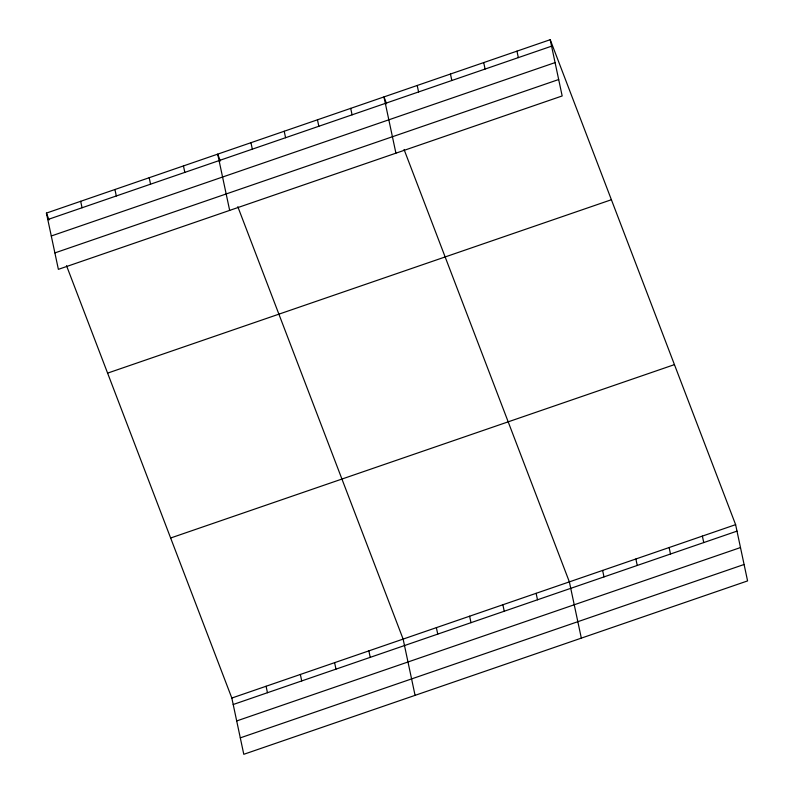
<?xml version="1.0" encoding="UTF-8"?>
<svg xmlns="http://www.w3.org/2000/svg" width="794" height="794" viewBox="0 0 794 794"><rect width="100%" height="100%" fill="white"/><g stroke="black" fill="none" stroke-linecap="round" stroke-linejoin="round"><path stroke-width="1.19" d="M550.212 39.7L562.172 95.955L58.379 269.345L46.419 213.09L550.212 39.7L735.621 524.655L747.581 580.91L243.788 754.3L231.828 698.045L66.517 265.672M47.789 219.551L551.582 46.171M51.282 235.987L555.075 62.597M54.885 252.909L558.678 79.529M107.607 373.12L611.4 199.731M170.641 538.004L674.434 364.625M231.828 698.045L735.621 524.655M233.208 704.506L737.001 531.126M236.701 720.942L740.494 547.552M240.294 737.864L744.087 564.484M386.579 103.776L383.959 96.918L395.918 153.173M404.067 149.5L569.367 581.873L581.327 638.128M220.335 160.993L217.705 154.135L229.665 210.39M237.813 206.718L403.124 639.091L415.073 695.346M46.419 213.09L49.039 219.948M702.372 536.099L703.752 542.57M669.124 547.542L670.493 554.014M635.875 558.986L637.245 565.457M516.963 51.144L518.333 57.615M602.626 570.429L603.996 576.901M483.715 62.587L485.084 69.058M450.456 74.031L451.836 80.502M536.119 593.317L537.498 599.788M417.207 85.474L418.587 91.945M502.87 604.76L504.25 611.231M469.621 616.204L470.991 622.675M350.71 108.361L352.079 114.832M436.372 627.647L437.742 634.118M317.461 119.805L318.831 126.276M284.212 131.248L285.582 137.719M368.863 650.881L370.232 657.353M250.954 142.692L252.333 149.163M334.602 662.672L335.981 669.134M300.35 674.463L301.72 680.924M183.454 165.926L184.823 172.387M266.089 686.254L267.459 692.715M149.193 177.717L150.562 184.178M114.931 189.508L116.311 195.969M80.68 201.299L82.05 207.76"/></g></svg>
